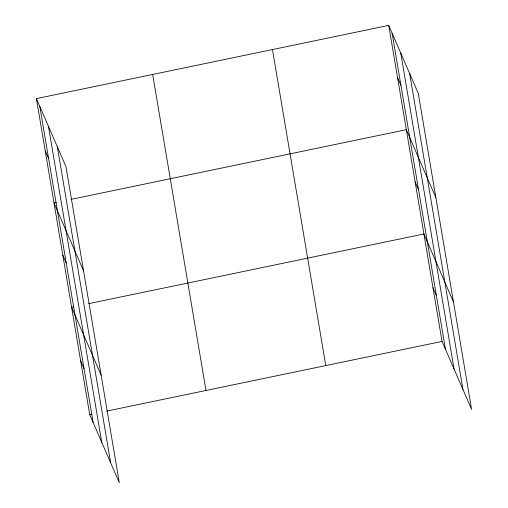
<?xml version="1.0" encoding="UTF-8"?>
<svg xmlns="http://www.w3.org/2000/svg" width="508" height="508" viewBox="0 0 508 508"><rect width="100%" height="100%" fill="white"/><g stroke="black" fill="none" stroke-linecap="round" stroke-linejoin="round"><path stroke-width="0.76" d="M36.405 98.616L65.957 166.58L119.266 482.6L89.719 414.636L36.405 98.616L388.734 25.4L418.281 93.364L471.595 409.385L442.043 341.42L388.734 25.4M56.325 202.419L54 202.902L83.547 270.866M71.05 199.358L406.324 129.686L435.877 197.65M73.914 306.705L71.59 307.188L101.143 375.152M88.646 303.644L423.92 233.972L453.466 301.936M89.719 414.636L92.043 414.153M106.769 411.093L442.043 341.42M397.529 77.546L400.939 85.382M415.119 181.832L418.529 189.674M432.981 287.699L436.391 295.542M45.199 150.762L48.609 158.604M62.795 255.048L66.205 262.89M80.651 360.915L84.061 368.757M409.658 73.52L462.966 389.541M400.768 53.08L454.082 369.1M392.144 33.242L445.452 349.263M272.466 49.562L325.774 365.582M152.673 74.454L205.988 390.474M57.328 146.742L110.642 462.763M48.444 126.295L101.752 442.316M39.815 106.458L93.129 422.478"/></g></svg>
